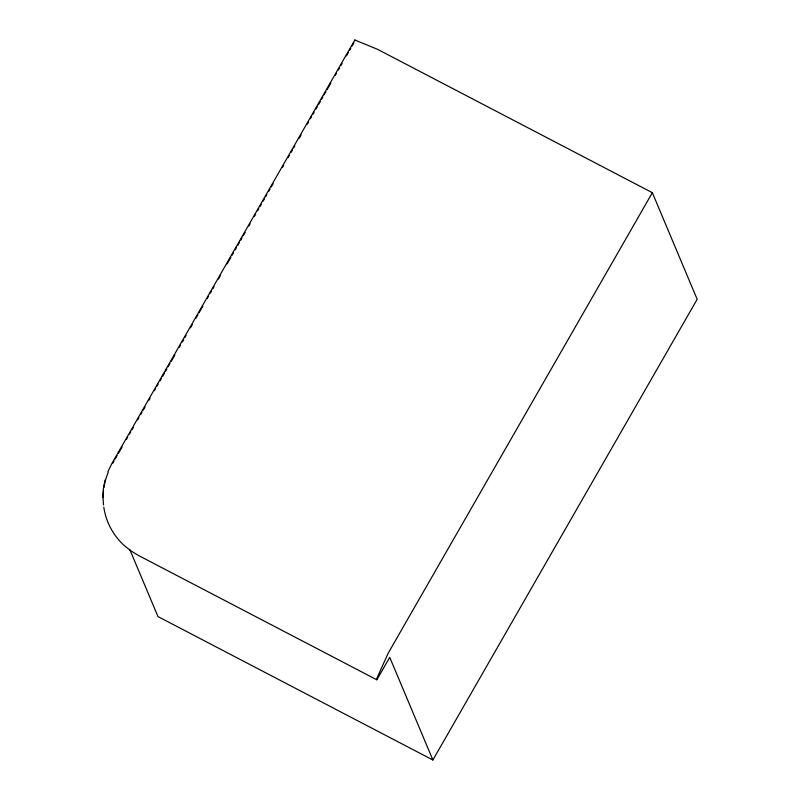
<?xml version="1.0" encoding="UTF-8"?>
<svg xmlns="http://www.w3.org/2000/svg" width="800" height="800" viewBox="0 0 800 800"><rect width="100%" height="100%" fill="white"/><g stroke="black" fill="none" stroke-linecap="round" stroke-linejoin="round"><path stroke-width="1.2" d="M102.84 497.62L103.35 488.81L105.05 480.11M107.89 471.67L111.84 463.62L354.84 40L377.44 49.27L652.35 192.69L697.16 299.29L432.89 760L157.98 616.58L129.69 549.28M112.76 463.26L114 461.09M115.25 458.92L117.11 455.67M118.35 453.51L122.08 447.01M126.43 439.42L127.67 437.25M129.54 434L130.78 431.84M132.03 429.67L133.27 427.5M137.62 419.92L138.86 417.75M140.73 414.5L141.97 412.34M143.21 410.17L145.08 406.92M148.81 400.42L150.05 398.25M154.4 390.67L155.64 388.5M156.88 386.33L158.13 384.17M159.99 380.92L161.23 378.75M162.48 376.58L164.34 373.33M165.59 371.16L166.83 369M168.07 366.83L169.94 363.58M171.18 361.41L174.91 354.91M179.26 347.33L180.5 345.16M182.37 341.91L183.61 339.75M184.85 337.58L186.09 335.41M190.44 327.83L192.31 324.58M196.04 318.08L197.9 314.83M199.15 312.66L202.87 306.16M207.22 298.57L208.47 296.41M210.33 293.16L211.58 290.99M212.82 288.82L214.06 286.66M218.41 279.07L220.28 275.82M227.11 263.9L230.84 257.4M232.08 255.24L233.33 253.07M235.19 249.82L236.43 247.65M237.68 245.49L239.54 242.24M240.78 240.07L242.03 237.9M243.27 235.74L245.14 232.48M248.86 225.98L250.11 223.82M254.46 216.23L255.7 214.07M257.56 210.82L258.81 208.65M260.05 206.48L261.29 204.32M263.16 201.07L264.4 198.9M265.64 196.73L266.89 194.56M268.75 191.31L269.99 189.15M271.24 186.98L273.1 183.73M282.42 167.48L283.67 165.31M288.02 157.73L289.26 155.56M291.13 152.31L292.37 150.14M293.61 147.98L294.85 145.81M299.2 138.23L301.07 134.98M307.28 124.14L308.53 121.97M310.39 118.72L311.63 116.56M312.88 114.39L314.12 112.22M315.98 108.97L317.23 106.81M318.47 104.64L320.33 101.39M321.58 99.22L322.82 97.06M324.06 94.89L325.93 91.64M327.17 89.47L330.9 82.97M335.25 75.39L336.49 73.22M338.36 69.97L339.6 67.8M340.84 65.64L342.09 63.47M346.44 55.88L348.3 52.63M349.54 50.47L350.79 48.3M352.03 46.13L353.9 42.88M652.35 192.69L388.08 653.4L376.54 679.1L376.85 679.81L389.74 657.34L432.89 760M376.85 679.81L138.29 555.37L130.71 550.75L123.84 545.19A69.73 66.93 -22.8 0 1 103.8 507.1M354.84 40L355.14 40.72M103.53 504.92A69.73 66.93 -22.8 0 1 103.53 490.62M103.97 487.34A69.73 66.93 -22.8 0 1 105.08 481.9M105.35 480.83A69.73 66.93 -22.8 0 1 108.19 472.38"/></g></svg>
